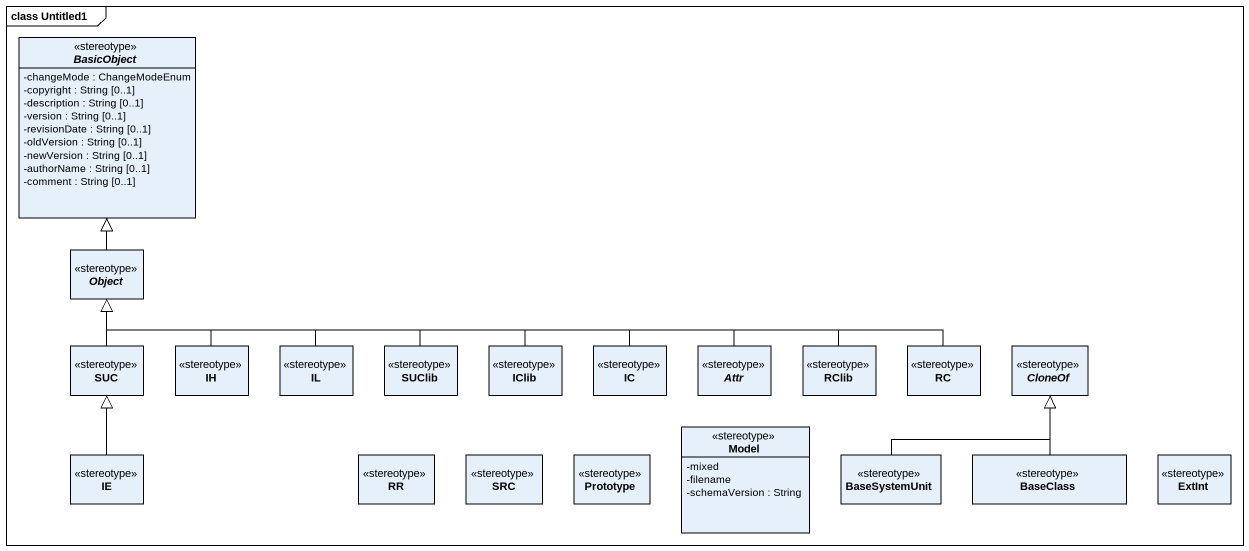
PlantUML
@startuml
mainframe class Untitled1
hide circle
hide empty members
skinparam classAttributeIconSize 0
abstract class BasicObject <<stereotype>> {
  -changeMode : ChangeModeEnum
  -copyright : String [0..1]
  -description : String [0..1]
  -version : String [0..1]
  -revisionDate : String [0..1]
  -oldVersion : String [0..1]
  -newVersion : String [0..1]
  -authorName : String [0..1]
  -comment : String [0..1]
}
abstract class "Object" as Object_ <<stereotype>>
class SUC <<stereotype>>
class IH <<stereotype>>
class IL <<stereotype>>
class SUClib <<stereotype>>
class IClib <<stereotype>>
class IC <<stereotype>>
abstract class Attr <<stereotype>>
class RClib <<stereotype>>
class RC <<stereotype>>
abstract class CloneOf <<stereotype>>
class IE <<stereotype>>
class RR <<stereotype>>
class SRC <<stereotype>>
class Prototype <<stereotype>>
class Model <<stereotype>> {
  -mixed
  -filename
  -schemaVersion : String
}
class BaseSystemUnit <<stereotype>>
class BaseClass <<stereotype>>
class ExtInt <<stereotype>>
Object_ -up-|> BasicObject
SUC -up-|> Object_
IH -up-|> Object_
IL -left-|> Object_
SUClib -left-|> Object_
IClib -left-|> Object_
IC -left-|> Object_
Attr -left-|> Object_
RClib -left-|> Object_
RC -left-|> Object_
IE -up-|> SUC
BaseSystemUnit -up-|> CloneOf
BaseClass -up-|> CloneOf
@enduml
